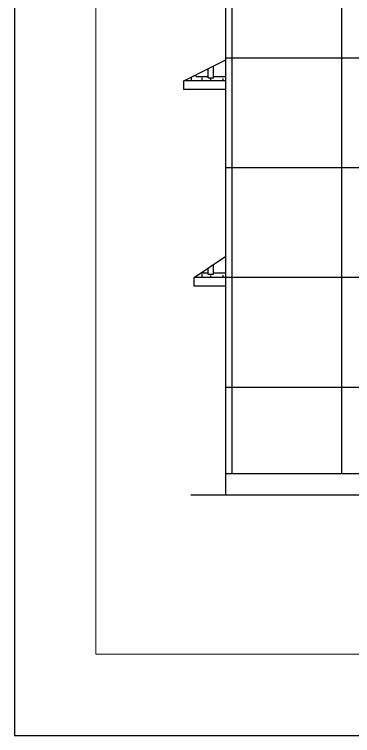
# Model space of a CAD drawing. Header units: inches. Extents: x -2812 to 9774, y -15726 to -746.
# Drawn here: x 2274.2 to 2466.9, y -9492.2 to -9081.4 of the extents above; entities that cross this region are included whole.
import ezdxf

# ---------------------------------------------------------------- set-up
doc = ezdxf.new("R2010")
doc.units = ezdxf.units.IN
doc.header["$LTSCALE"] = 17
doc.header["$MEASUREMENT"] = 0
doc.layers.add('ELE1', color=3, linetype='Continuous', lineweight=9)
doc.layers.add('OUTLINE', color=1, linetype='Continuous', lineweight=25)

msp = doc.modelspace()

# ---------------------------------------------------------------- hatches: boundary and pattern name
at = {"layer": 'OUTLINE'}
h = msp.add_hatch(dxfattribs=at)
h.set_pattern_fill('NET', color=256, scale=500)
h.set_pattern_definition([(0, (4398.21, -5793.66), (0, 62.5), []), (90, (4398.21, -5793.66), (-62.5, 4e-15), [])])
h.paths.add_polyline_path([(2536.17, -9081.16), (2536.17, -9027.29), (2536.17, -9007.16), (2560.17, -9007.16), (2560.17, -9004.16), (2560.17, -9003.16), (2565.17, -9003.16), (2565.17, -8970.16), (2394.71, -8970.16), (2394.71, -9343.16), (2705.17, -9343.16), (2705.17, -9124.16), (2705.17, -9081.16)])
h = msp.add_hatch(dxfattribs=at)
h.set_pattern_fill('AR-RSHKE', color=8)
h.set_pattern_definition([(0, (4398.208, -5792.663), (25.5, 12), [6, -5, 7, -3, 9, -4]), (0, (4404.208, -5792.163), (25.5, 12), [5, -19, 4, -6]), (0, (4416.208, -5793.413), (25.5, 12), [3, -31]), (90, (4398.208, -5792.663), (-8.5, 12), [11.5, -36.5]), (90, (4404.208, -5792.663), (-8.5, 12), [11.25, -36.75]), (90, (4409.208, -5792.663), (-8.5, 12), [10.5, -37.5]), (90, (4416.208, -5793.413), (-8.5, 12), [11.5, -36.5]), (90, (4419.208, -5793.413), (-8.5, 12), [11.5, -36.5]), (90, (4428.208, -5792.663), (-8.5, 12), [11, -37])])
h.paths.add_polyline_path([(2370.71, -9119.16), (2394.71, -9119.16), (2394.71, -9107.16)])
h = msp.add_hatch(dxfattribs=at)
h.set_pattern_fill('AR-RSHKE', color=8)
h.set_pattern_definition([(0, (4398.208, -5904.663), (25.5, 12), [6, -5, 7, -3, 9, -4]), (0, (4404.208, -5904.163), (25.5, 12), [5, -19, 4, -6]), (0, (4416.208, -5905.413), (25.5, 12), [3, -31]), (90, (4398.208, -5904.663), (-8.5, 12), [11.5, -36.5]), (90, (4404.208, -5904.663), (-8.5, 12), [11.25, -36.75]), (90, (4409.208, -5904.663), (-8.5, 12), [10.5, -37.5]), (90, (4416.208, -5905.413), (-8.5, 12), [11.5, -36.5]), (90, (4419.208, -5905.413), (-8.5, 12), [11.5, -36.5]), (90, (4428.208, -5904.663), (-8.5, 12), [11, -37])])
h.paths.add_polyline_path([(2394.71, -9219.16), (2376.71, -9231.16), (2394.71, -9231.16)])

# ---------------------------------------------------------------- linework, layer by layer
at = {"layer": 'Defpoints'}
msp.add_lwpolyline([(5451.85, -7244.21), (2274.25, -7244.21), (2274.25, -9492.18), (5451.85, -9492.18)], close=True, dxfattribs=at)
at = {"layer": 'ELE1'}
msp.add_lwpolyline([(2320.56, -7290.53), (5405.53, -7290.53), (5405.53, -9445.86), (2320.56, -9445.86)], close=True, dxfattribs=at)
at = {"layer": 'OUTLINE'}
for p, q in [((2394.71, -9355.16), (2394.71, -8912.16)), ((2370.71, -9119.16), (2394.71, -9107.16)), ((2394.71, -9119.16), (2370.71, -9119.16)), ((2370.71, -9124.16), (2370.71, -9119.16)), ((2394.71, -9124.16), (2370.71, -9124.16)), ((2376.71, -9231.16), (2394.71, -9219.16)), ((2394.71, -9231.16), (2376.71, -9231.16)), ((2376.71, -9236.16), (2376.71, -9231.16)), ((2394.71, -9236.16), (2376.71, -9236.16)), ((2707.17, -9343.16), (2394.71, -9343.16)), ((2742.17, -9355.16), (2374.67, -9355.16))]:
    msp.add_line(p, q, dxfattribs=at)

doc.saveas('drawing.dxf')
